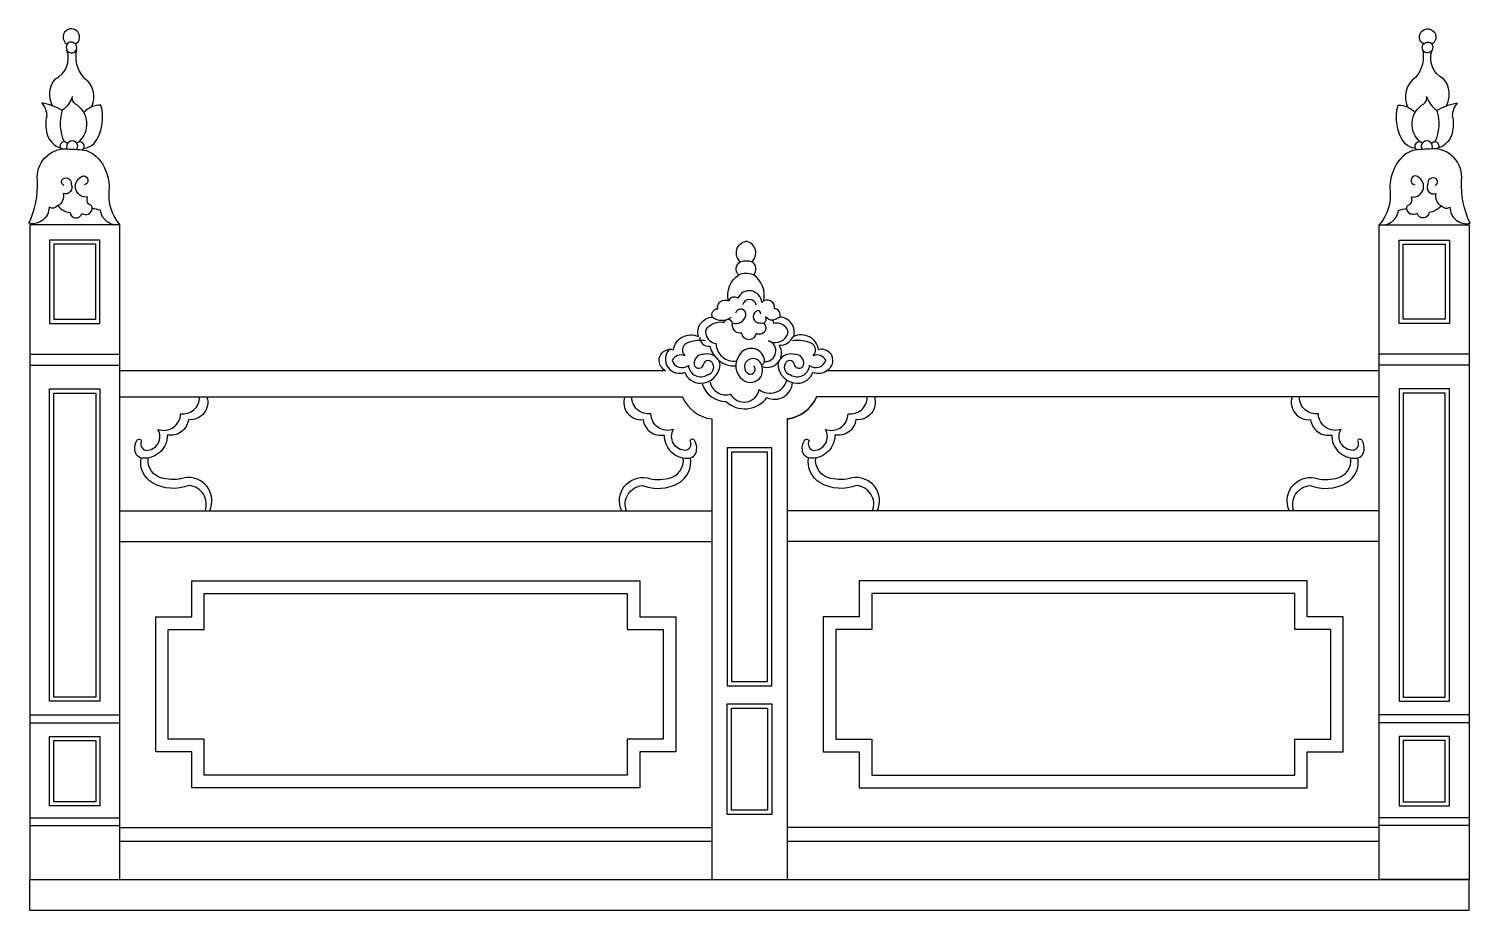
# Model space of a CAD drawing. Header units: metres. Extents: x 188 to 2591, y 3221 to 4690.
import ezdxf

# ---------------------------------------------------------------- set-up
doc = ezdxf.new("R2010")
doc.units = ezdxf.units.M
for name, color, linetype in [('3', 3, 'Continuous'), ('4', 4, 'Continuous'), ('7', 7, 'Continuous')]:
    doc.layers.add(name, color=color, linetype=linetype)

msp = doc.modelspace()

# ---------------------------------------------------------------- linework, layer by layer
at = {"layer": '3'}
for p, q in [((1463.35, 4177.15), (1461.81, 4176.28)), ((339.63, 3358.6), (1326.63, 3358.6)), ((2439.63, 3358.6), (1452.63, 3358.6))]:
    msp.add_line(p, q, dxfattribs=at)
for points in [[(270.9, 4501.5, 0.52), (265.76, 4564.95, -0.32), (260.79, 4577.71, -0.14), (243.75, 4553.96, 0.18), (246.75, 4501.82)], [(2508.35, 4501.5, -0.52), (2513.5, 4564.95, 0.32), (2518.46, 4577.71, 0.14), (2535.5, 4553.96, -0.18), (2532.5, 4501.82)], [(236.39, 4395.46, 0.21), (256.73, 4384.19, 0.85), (276.47, 4382.44, 0.58), (293.57, 4390.32)], [(2542.86, 4395.46, -0.21), (2522.52, 4384.19, -0.85), (2502.78, 4382.44, -0.58), (2485.68, 4390.32)], [(1392.96, 4301.78, 0.16), (1384.53, 4302.81, 0.11), (1374.87, 4301.78)], [(1414.48, 4135.49, 0.88), (1421.29, 4170.27, 0.41), (1451.57, 4177.83, 0.26), (1453.39, 4187.21, 0.39), (1430.07, 4198.7, 0.19), (1428.18, 4204.41, -0.22), (1416.49, 4209.89, -0.3), (1413.77, 4199.26, -0.88), (1400.52, 4182.49, -0.92), (1376.96, 4182.79, -0.51), (1361.06, 4198.67, 0.86), (1347.51, 4200.43, 0.22), (1322.19, 4193.96, 0.39), (1316.59, 4181.32, 0.3), (1333.97, 4165.43, 0.46), (1367.99, 4136.54)], [(1360.87, 4200.15, 0.47), (1383.36, 4212.28, 0.98), (1366.29, 4216.2)], [(1408.47, 4215.14, 0.43), (1403.46, 4220.43, 0.78), (1403.46, 4200.14, -0.02), (1413.77, 4199.26)], [(1409.46, 4129.88, 0.43), (1414.03, 4140.45, 0.69), (1372.5, 4145.64, 0.41), (1378.31, 4105.19, 0.8), (1409.46, 4129.88, 0.46), (1389.94, 4139.21, 0.67), (1388.9, 4114.53, 0.72), (1397, 4128.22)], [(1310.82, 4098.1, 0.33), (1350.18, 4068.98, 0.45), (1418.69, 4075.53, 0.53), (1461.33, 4100.37)], [(1323.94, 4101.01, 0.44), (1358.2, 4081.35, 0.71), (1405.58, 4088.63, 0.53), (1451.9, 4104.55)], [(484.81, 4076.6, -0.55), (454.14, 4038.69, -0.43), (418.95, 4013, -0.42), (380.77, 3974.48, -0.43), (364.82, 3988.33, -0.15), (367.52, 4002.53, -0.68), (375.98, 4003.54, 0.5), (383.09, 3987.32, 0.58), (403.39, 4022.46, 0.52), (440.95, 4048.49, 0.46), (472.78, 4076.6, 0.46)], [(1181.44, 4076.6, 0.55), (1212.11, 4038.69, 0.43), (1247.3, 4013, 0.42), (1285.48, 3974.48, 0.43), (1301.44, 3988.33, 0.15), (1298.73, 4002.53, 0.68), (1290.27, 4003.54, -0.5), (1283.16, 3987.32, -0.58), (1262.86, 4022.46, -0.52), (1225.31, 4048.49, -0.46), (1193.47, 4076.6)], [(1597.81, 4076.6, -0.55), (1567.14, 4038.69, -0.43), (1531.95, 4013, -0.42), (1493.77, 3974.48, -0.43), (1477.82, 3988.33, -0.15), (1480.52, 4002.53, -0.68), (1488.98, 4003.54, 0.5), (1496.09, 3987.32, 0.58), (1516.39, 4022.46, 0.52), (1553.95, 4048.49, 0.46), (1585.78, 4076.6)], [(2294.44, 4076.6, 0.55), (2325.11, 4038.69, 0.43), (2360.3, 4013, 0.42), (2398.48, 3974.48, 0.43), (2414.44, 3988.33, 0.15), (2411.73, 4002.53, 0.68), (2403.27, 4003.54, -0.5), (2396.16, 3987.32, -0.58), (2375.86, 4022.46, -0.52), (2338.31, 4048.49, -0.46), (2306.47, 4076.6, -0.46)], [(481.87, 3886.6, 0.5), (455.19, 3928.75, -0.22), (394.34, 3933.03, -0.31), (375.14, 3975.04, -0.31)], [(489.67, 3886.6, 0.61), (447.47, 3941.59, -0.14), (412.34, 3940.73, -0.4), (386.95, 3974.98, -0.4)], [(1176.59, 3886.6, -0.61), (1218.78, 3941.59, 0.14), (1253.91, 3940.73, 0.4), (1279.3, 3974.98)], [(1184.38, 3886.6, -0.5), (1211.06, 3928.75, 0.22), (1271.91, 3933.03, 0.31), (1291.11, 3975.04)], [(1594.87, 3886.6, 0.5), (1568.19, 3928.75, -0.22), (1507.34, 3933.03, -0.31), (1488.14, 3975.04)], [(1602.67, 3886.6, 0.61), (1560.47, 3941.59, -0.14), (1525.34, 3940.73, -0.4), (1499.95, 3974.98)], [(2289.59, 3886.6, -0.61), (2331.78, 3941.59, 0.14), (2366.91, 3940.73, 0.4), (2392.3, 3974.98, 0.4)], [(2297.38, 3886.6, -0.5), (2324.06, 3928.75, 0.22), (2384.91, 3933.03, 0.31), (2404.11, 3975.04, 0.31)]]:
    msp.add_lwpolyline(points, format="xyb", dxfattribs=at)
for points in [[(222.63, 4338.09), (222.63, 4199.09), (306.63, 4199.09), (306.63, 4338.09)], [(229.63, 4331.09), (229.63, 4206.09), (299.63, 4206.09), (299.63, 4331.09)], [(2556.63, 4338.09), (2556.63, 4199.09), (2472.63, 4199.09), (2472.63, 4338.09)], [(2549.63, 4331.09), (2549.63, 4206.09), (2479.63, 4206.09), (2479.63, 4331.09)], [(222.63, 3568.91), (222.63, 4089.82), (306.63, 4089.82), (306.63, 3568.91)], [(2556.63, 3568.91), (2556.63, 4089.82), (2472.63, 4089.82), (2472.63, 3568.91)], [(229.63, 3575.91), (229.63, 4082.82), (299.63, 4082.82), (299.63, 3575.91)], [(2549.63, 3575.91), (2549.63, 4082.82), (2479.63, 4082.82), (2479.63, 3575.91)], [(1352.63, 3991.5), (1352.63, 3594.88), (1426.63, 3594.88), (1426.63, 3991.5)], [(1359.63, 3984.5), (1359.63, 3601.88), (1419.63, 3601.88), (1419.63, 3984.5)], [(1185.63, 3505.6), (1185.63, 3445.6), (480.63, 3445.6), (480.63, 3505.6), (420.63, 3505.6), (420.63, 3688.6), (480.63, 3688.6), (480.63, 3748.6), (1185.63, 3748.6), (1185.63, 3688.6), (1245.63, 3688.6), (1245.63, 3505.6)], [(1593.63, 3505.6), (1593.63, 3445.6), (2298.63, 3445.6), (2298.63, 3505.6), (2358.63, 3505.6), (2358.63, 3688.6), (2298.63, 3688.6), (2298.63, 3748.6), (1593.63, 3748.6), (1593.63, 3688.6), (1533.63, 3688.6), (1533.63, 3505.6)], [(1352.63, 3380.38), (1352.63, 3564.6), (1426.63, 3564.6), (1426.63, 3380.38)], [(1359.63, 3387.38), (1359.63, 3557.6), (1419.63, 3557.6), (1419.63, 3387.38)], [(222.63, 3394.46), (222.63, 3510.41), (306.63, 3510.41), (306.63, 3394.46)], [(2556.63, 3394.46), (2556.63, 3510.41), (2472.63, 3510.41), (2472.63, 3394.46)], [(229.63, 3401.46), (229.63, 3503.41), (299.63, 3503.41), (299.63, 3401.46)], [(2549.63, 3401.46), (2549.63, 3503.41), (2479.63, 3503.41), (2479.63, 3401.46)]]:
    msp.add_lwpolyline(points, close=True, dxfattribs=at)
for centre, radius, start, end in [((246.75, 4494.77), 7.05, 37.02, 204.5), ((260.29, 4494.15), 9.28, 328.62, 206.38), ((272.87, 4494.41), 7.36, 306.26, 134.23), ((2506.38, 4494.41), 7.36, 45.77, 233.74), ((2518.97, 4494.15), 9.28, 333.62, 211.38), ((2532.5, 4494.77), 7.05, 335.5, 142.98), ((1383.91, 4249.09), 33.37, 68.52, 111.48), ((1364.06, 4232.83), 10.23, 54.3, 158.08), ((1389.09, 4232.6), 20.88, 3.95, 155.89), ((1389.35, 4227.25), 11.71, 10.53, 166.75), ((1419.07, 4225.76), 12.34, 349.81, 137.85), ((1343.57, 4230.45), 26.11, 232.94, 307.22), ((1387.39, 4312.89), 115.9, 290.61, 296.99), ((1440.77, 4185.71), 23.06, 35.64, 42.78), ((1290.81, 4154.7), 13.17, 95.04, 225.61), ((1308.16, 4108.07), 62.55, 82.42, 107.21), ((1321.54, 4175.89), 14.97, 178.61, 276.99), ((1365.46, 4171.45), 43.37, 193.91, 271.8), ((1419.34, 4149.58), 23.77, 249.44, 33.53), ((1440.77, 4185.71), 23.06, 265.99, 335.86), ((1469.34, 4108.07), 62.55, 72.79, 97.58), ((1486.69, 4154.7), 13.17, 314.39, 84.96), ((1272.99, 4139.57), 23.71, 136.52, 292.13), ((1275.39, 4129.85), 16.64, 68.11, 152.38), ((1276.92, 4142.23), 16.93, 196.01, 309.64), ((1305.24, 4132.31), 8.03, 167.7, 351.51), ((1311.76, 4132.84), 14.42, 85.63, 175.31), ((1319.37, 4126.75), 21.48, 9.13, 107.64), ((1321.01, 4129.2), 8.06, 18.6, 166.17), ((1458.13, 4126.75), 21.48, 72.36, 170.87), ((1456.49, 4129.2), 8.06, 13.83, 161.4), ((1472.26, 4132.31), 8.03, 188.49, 12.3), ((1465.74, 4132.84), 14.42, 4.69, 94.37), ((1500.58, 4142.23), 16.93, 230.36, 343.99), ((1502.11, 4129.85), 16.64, 27.62, 111.89), ((1504.51, 4139.57), 23.71, 7.4, 10.77), ((1307.97, 4126.92), 27.66, 199.67, 269.44), ((1308.24, 4130.65), 20.57, 184.06, 304.71), ((1307.69, 4132.2), 32.94, 270, 356.44), ((1317.2, 4126.18), 12.74, 282.46, 26), ((1469.81, 4132.2), 32.94, 183.56, 270), ((1460.3, 4126.18), 12.74, 154, 257.54), ((1469.26, 4130.65), 20.57, 235.29, 355.94), ((1469.53, 4126.92), 27.66, 270.56, 340.33), ((1504.51, 4139.57), 23.71, 247.87, 309.32), ((1444.58, 4101.15), 61.98, 277.46, 336.66)]:
    msp.add_arc(centre, radius, start, end, dxfattribs=at)
at = {"layer": '4'}
for p, q in [((339.63, 3835.6), (1326.63, 3835.6)), ((2439.63, 3835.6), (1452.63, 3835.6)), ((189.63, 3220.6), (189.63, 3271.6)), ((339.63, 3271.6), (2589.63, 3271.6)), ((2589.63, 3220.6), (2589.63, 3271.6)), ((189.63, 3220.6), (2589.63, 3220.6))]:
    msp.add_line(p, q, dxfattribs=at)
for points in [[(339.63, 3271.6), (339.63, 4363.6), (189.63, 4363.6), (189.63, 3271.6)], [(2439.63, 3271.6), (2439.63, 4363.6), (2589.63, 4363.6), (2589.63, 3271.6)]]:
    msp.add_lwpolyline(points, close=True, dxfattribs=at)
for points in [[(339.63, 4076.6), (1277.76, 4076.6, 0.26), (1326.63, 4039.7), (1326.63, 3271.6)], [(2439.63, 4076.6), (1501.49, 4076.6, -0.26), (1452.63, 4039.7), (1452.63, 3271.6)]]:
    msp.add_lwpolyline(points, format="xyb", dxfattribs=at)
at = {"layer": '7'}
for p, q in [((189.63, 4147.56), (339.63, 4147.56)), ((2589.63, 4147.56), (2439.63, 4147.56)), ((189.63, 4129.56), (339.63, 4129.56)), ((339.63, 4120.6), (1249.46, 4120.6)), ((1518.74, 4120.6), (2439.63, 4120.6)), ((2589.63, 4129.56), (2439.63, 4129.56)), ((339.63, 3886.6), (1326.63, 3886.6)), ((2439.63, 3886.6), (1452.63, 3886.6)), ((189.63, 3546.14), (339.63, 3546.14)), ((189.63, 3533.14), (339.63, 3533.14)), ((2589.63, 3546.14), (2439.63, 3546.14)), ((2589.63, 3533.14), (2439.63, 3533.14)), ((189.63, 3374.77), (339.63, 3374.77)), ((2589.63, 3374.77), (2439.63, 3374.77)), ((189.63, 3361.77), (339.63, 3361.77)), ((2589.63, 3361.77), (2439.63, 3361.77)), ((339.63, 3335.6), (1326.63, 3335.6)), ((1452.63, 3335.6), (2439.63, 3335.6))]:
    msp.add_line(p, q, dxfattribs=at)
for points in [[(265.14, 4665.45, 0.35), (272.65, 4675.19, 0.58), (253.56, 4689.19, 0.61), (251.73, 4664.84)], [(2514.11, 4665.45, -0.35), (2506.6, 4675.19, -0.58), (2525.69, 4689.19, -0.61), (2527.52, 4664.84)], [(227.4, 4562.16, -0.3), (232.29, 4607.01, 0.38), (251.64, 4654.75, 0.38)], [(267.72, 4656.43, 0.24), (279.12, 4609.23, -0.36), (292.67, 4560.1)], [(2511.53, 4656.43, -0.24), (2500.13, 4609.23, 0.36), (2486.58, 4560.1)], [(2551.85, 4562.16, 0.3), (2546.96, 4607.01, -0.38), (2527.61, 4654.75, -0.38)], [(243.75, 4553.96, 0.11), (209.69, 4566.72, -0.18), (217.85, 4545.1, 0.12), (218.2, 4516.04, 0.33), (249.27, 4490.11, 0.33)], [(2535.5, 4553.96, -0.11), (2569.57, 4566.72, 0.18), (2561.4, 4545.1, -0.12), (2561.05, 4516.04, -0.33), (2529.98, 4490.11, -0.33)], [(279.49, 4491.19, 0.13), (296.63, 4498.31, 0.23), (308.34, 4563.18, 0.21), (279.64, 4550.87)], [(2499.76, 4491.19, -0.13), (2482.62, 4498.31, -0.23), (2470.91, 4563.18, -0.21), (2499.61, 4550.87)], [(246.53, 4429.24, -0.59), (244.84, 4440.05, -0.67), (258.71, 4431.27, -0.69), (245.18, 4415.73, -0.35), (236.39, 4395.46, -0.36), (221.85, 4392.76, -0.48), (188.03, 4366.08, 0.12), (202.57, 4437.01, -0.47), (251.97, 4490.03, -0.03), (284.36, 4487.57, -0.22), (316.38, 4452.97, -0.13), (321.64, 4420.99, 0.21), (339.63, 4363.6, -0.42), (307.61, 4387.26, 0.13), (293.57, 4390.32, 0.43), (287.87, 4397.77, -0.31), (286.12, 4410.04, -0.95), (279.1, 4445.08, -0.91), (280.42, 4430.19)], [(2532.72, 4429.24, 0.59), (2534.41, 4440.05, 0.67), (2520.54, 4431.27, 0.69), (2534.07, 4415.73, 0.35), (2542.86, 4395.46, 0.36), (2557.4, 4392.76, 0.48), (2591.22, 4366.08, -0.12), (2576.68, 4437.01, 0.47), (2527.28, 4490.03, 0.03), (2494.89, 4487.57, 0.22), (2462.87, 4452.97, 0.13), (2457.61, 4420.99, -0.21), (2439.63, 4363.6, 0.42), (2471.64, 4387.26, -0.13), (2485.68, 4390.32, -0.43), (2491.38, 4397.77, 0.31), (2493.13, 4410.04, 0.95), (2500.15, 4445.08, 0.91), (2498.84, 4430.19)], [(1249.46, 4120.6, -0.92), (1262.89, 4155.24, -0.5), (1304.47, 4177.15, -0.49), (1327.84, 4209.61, -0.53), (1336.6, 4223.57, -0.63), (1354.57, 4236.65, -0.31), (1371.7, 4280.14, -0.54), (1374.87, 4301.78, -0.65), (1384.17, 4336.04, -17.63)], [(1519.54, 4121.23, 0.88), (1504.94, 4155.24, 0.5), (1463.35, 4177.15, 0.49), (1439.99, 4209.61, 0.53), (1431.22, 4223.57, 0.63), (1413.26, 4236.65, 0.31), (1396.13, 4280.14, 0.54), (1392.96, 4301.78, 0.64), (1384.17, 4336.04)]]:
    msp.add_lwpolyline(points, format="xyb", dxfattribs=at)
for points in [[(260.67, 4650.24, 0.63), (265.14, 4665.45, 0.47), (251.73, 4664.84, 0.62)], [(2518.58, 4650.24, -0.63), (2514.11, 4665.45, -0.47), (2527.52, 4664.84, -0.62)]]:
    msp.add_lwpolyline(points, format="xyb", close=True, dxfattribs=at)
for points in [[(1206.63, 3484.6), (1206.63, 3424.6), (459.63, 3424.6), (459.63, 3484.6), (399.63, 3484.6), (399.63, 3709.6), (459.63, 3709.6), (459.63, 3769.6), (1206.63, 3769.6), (1206.63, 3709.6), (1266.63, 3709.6), (1266.63, 3484.6)], [(1572.63, 3484.6), (1572.63, 3424.6), (2319.63, 3424.6), (2319.63, 3484.6), (2379.63, 3484.6), (2379.63, 3709.6), (2319.63, 3709.6), (2319.63, 3769.6), (1572.63, 3769.6), (1572.63, 3709.6), (1512.63, 3709.6), (1512.63, 3484.6)]]:
    msp.add_lwpolyline(points, close=True, dxfattribs=at)

doc.saveas('drawing.dxf')
